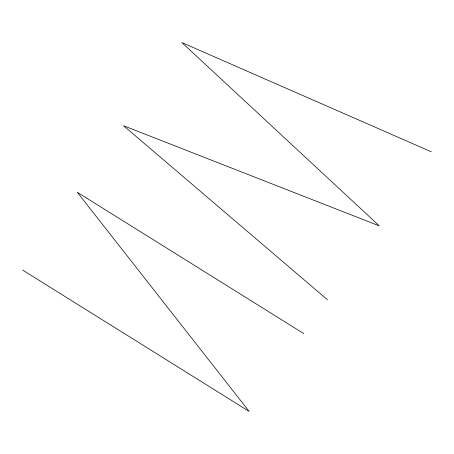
<?xml version="1.0" encoding="UTF-8"?>
<svg xmlns="http://www.w3.org/2000/svg" width="454" height="454" viewBox="0 0 454 454"><rect width="100%" height="100%" fill="white"/><g stroke="black" fill="none" stroke-linecap="round" stroke-linejoin="round"><path stroke-width="0.68" d="M431.3 151.784L181.872 42.568L379.317 225.893L123.533 125.735L327.493 299.771M303.766 333.605L77.293 192.286L249.172 411.432L22.7 270.113"/></g></svg>
